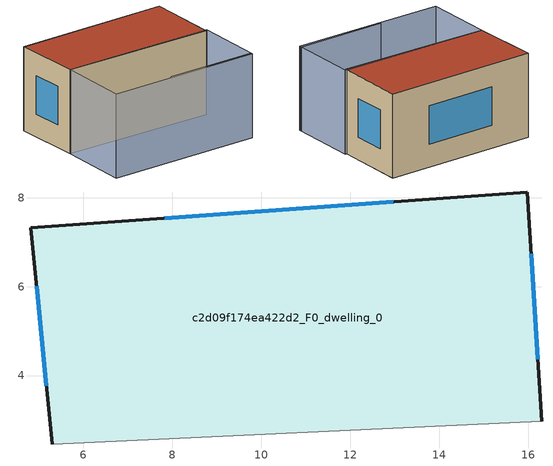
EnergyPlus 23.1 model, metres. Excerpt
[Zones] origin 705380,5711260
c2d09f174ea422d2_F0_dwelling_0
 floor ground (EU_floor_Construction): 15.98,8.13 16.31,2.97 5.3,2.46 4.82,7.32 z0
 wall outside (EU_wall_Construction): 16.31,2.97 15.98,8.13 4.82,7.32 5.3,2.46 z0:6
 wall adiabatic (EU_wall_Construction): 5.3,2.46 16.31,2.97 z0:6
 window (EU_Window_Construction): 12.97,7.91 7.83,7.54 / 16.22,4.36 16.07,6.74 / 4.95,6.01 5.17,3.77 z1.62:4.38
 roof outside (EU_roof_Construction): 16.31,2.97 15.98,8.13 4.82,7.32 5.3,2.46 z6
shading: 10.21,-2.1 16.72,-1.69 / 5.6,-2.54 5.3,2.46 / 5.3,2.46 16.43,3.13 / 16.43,3.13 16.73,-1.87 / 16.73,-1.87 5.6,-2.54 z0:6
[Building]
EU S2 Campaign: North Axis=0; Terrain=City; Solar Distribution=FullExterior
[Site:Location]
London: Latitude=51.5; Longitude=-0.5; Time Zone=0; Elevation=25
[SizingPeriod:WeatherFileDays]
AnnualSizingPeriod: Begin Month=1; Begin Day of Month=1; End Month=12; End Day of Month=31; Day of Week for Start Day=Monday; Use Weather File Daylight Saving Period=No; Use Weather File Rain and Snow Indicators=No
[MATERIAL]
EU_InternalMass_Material: Roughness=MediumRough; Thickness=0.1; Conductivity=1; Density=1800; Specific Heat=900; Thermal Absorptance=0.9; Solar Absorptance=0.7; Visible Absorptance=0.7
[MATERIAL:NOMASS] Roughness=MediumRough; Thermal Absorptance=0.9; Solar Absorptance=0.7; Visible Absorptance=0.7
Name | Thermal Resistance
EU_wall_NoMass | 0.555556
EU_roof_NoMass | 0.510204
EU_floor_NoMass | 1.68919
[WINDOWMATERIAL:SIMPLEGLAZINGSYSTEM]
EU_Window_SimpleGlazing: UFactor=3.96; Solar Heat Gain Coefficient=0.85; Visible Transmittance=0.85
[CONSTRUCTION]
EU_wall_Construction: EU_wall_NoMass
EU_roof_Construction: EU_roof_NoMass
EU_floor_Construction: EU_floor_NoMass
EU_InternalMass_Construction: EU_InternalMass_Material
EU_Window_Construction: EU_Window_SimpleGlazing
[ZONE]
c2d09f174ea422d2_F0_dwelling_0: Type=1; Multiplier=1; Ceiling Height=autocalculate; Volume=334.504; Floor Area=autocalculate; Part of Total Floor Area=Yes
[INTERNALMASS]
c2d09f174ea422d2_F0_dwelling_0_EU_InternalMass: Construction=EU_InternalMass_Construction; Zone or ZoneList=c2d09f174ea422d2_F0_dwelling_0; Surface Area=55.751
[OTHEREQUIPMENT]
EU_Step8_InternalGain_c2d09f174ea422d2_F0_dwelling_0_f000: Fuel Type=Electricity; Zone or ZoneList or Space or SpaceList=c2d09f174ea422d2_F0_dwelling_0; Schedule=EU_Step8_GainSchedule_c2d09f174ea422d2_F0_dwelling_0_f000; Design Level Calculation Method=Watts/Area; Power per Zone Floor Area=1; Fraction Latent=0; Fraction Radiant=0; Fraction Lost=0; Carbon Dioxide Generation Rate=0; EndUse Subcategory=EU_Step8_InternalGains
[ZONEVENTILATION:DESIGNFLOWRATE]
EU_ConstantAir_c2d09f174ea422d2_F0_dwelling_0: Zone or ZoneList or Space or SpaceList=c2d09f174ea422d2_F0_dwelling_0; Schedule=EU_AlwaysOn; Design Flow Rate Calculation Method=AirChanges/Hour; Air Changes per Hour=0.48; Ventilation Type=Natural; Fan Pressure Rise=0; Fan Total Efficiency=1; Constant Term Coefficient=1; Temperature Term Coefficient=0; Velocity Term Coefficient=0; Velocity Squared Term Coefficient=0; Minimum Indoor Temperature=-100; Maximum Indoor Temperature=100; Delta Temperature=-100; Minimum Outdoor Temperature=-100; Maximum Outdoor Temperature=100; Maximum Wind Speed=40
[HVACTEMPLATE:THERMOSTAT]
EU_HeatOnly_c2d09f174ea422d2_F0_dwelling_0: Constant Heating Setpoint=20; Constant Cooling Setpoint=50
[HVACTEMPLATE:ZONE:IDEALLOADSAIRSYSTEM]
c2d09f174ea422d2_F0_dwelling_0: Template Thermostat=EU_HeatOnly_c2d09f174ea422d2_F0_dwelling_0; System Availability Schedule=EU_AlwaysOn; Maximum Heating Supply Air Temperature=50; Minimum Cooling Supply Air Temperature=13; Maximum Heating Supply Air Humidity Ratio=0.0156; Minimum Cooling Supply Air Humidity Ratio=0.0077; Heating Limit=NoLimit; Cooling Limit=NoLimit; Heating Availability Schedule=EU_AlwaysOn; Cooling Availability Schedule=EU_CoolingOff; Dehumidification Control Type=ConstantSensibleHeatRatio; Cooling Sensible Heat Ratio=0.7; Dehumidification Setpoint=60; Humidification Control Type=None; Humidification Setpoint=30; Outdoor Air Method=None; Outdoor Air Flow Rate per Person=0.00944; Outdoor Air Flow Rate per Zone Floor Area=0; Outdoor Air Flow Rate per Zone=0; Demand Controlled Ventilation Type=None; Outdoor Air Economizer Type=NoEconomizer; Heat Recovery Type=None; Sensible Heat Recovery Effectiveness=0.7; Latent Heat Recovery Effectiveness=0.65
[SIZING:ZONE]
c2d09f174ea422d2_F0_dwelling_0: Zone Cooling Design Supply Air Temperature Input Method=SupplyAirTemperature; Zone Cooling Design Supply Air Temperature=13; Zone Heating Design Supply Air Temperature Input Method=SupplyAirTemperature; Zone Heating Design Supply Air Temperature=50; Zone Cooling Design Supply Air Humidity Ratio=0.008; Zone Heating Design Supply Air Humidity Ratio=0.008; Cooling Design Air Flow Method=DesignDay; Cooling Design Air Flow Rate=0; Cooling Minimum Air Flow per Zone Floor Area=0.000762; Cooling Minimum Air Flow=0; Cooling Minimum Air Flow Fraction=0.2; Heating Design Air Flow Method=DesignDay; Heating Design Air Flow Rate=0; Heating Maximum Air Flow per Zone Floor Area=0.002032; Heating Maximum Air Flow=0.141576; Heating Maximum Air Flow Fraction=0.3; Account for Dedicated Outdoor Air System=No; Dedicated Outdoor Air System Control Strategy=NeutralSupplyAir; Dedicated Outdoor Air Low Setpoint Temperature for Design=autosize; Dedicated Outdoor Air High Setpoint Temperature for Design=autosize; Zone Load Sizing Method=Sensible Load Only No Latent Load; Zone Latent Cooling Design Supply Air Humidity Ratio Input Method=HumidityRatioDifference; Zone Cooling Design Supply Air Humidity Ratio Difference=0.005; Zone Latent Heating Design Supply Air Humidity Ratio Input Method=HumidityRatioDifference; Zone Humidification Design Supply Air Humidity Ratio Difference=0.005
[SCHEDULE:CONSTANT]
Name | Hourly Value
EU_AlwaysOn | 1
EU_CoolingOff | 0
[SCHEDULE:FILE]
EU_Step8_GainSchedule_c2d09f174ea422d2_F0_dwelling_0_f000: File=../../schedules/c2d09f174ea422d2/c2d09f174ea422d2_F0_dwelling_0_f000_gain.csv; Column Number=1; Rows to Skip at Top=0; Number of Hours of Data=8760; Column Separator=Comma; Interpolate to Timestep=No; Minutes per Item=60; Adjust Schedule for Daylight Savings=Yes
